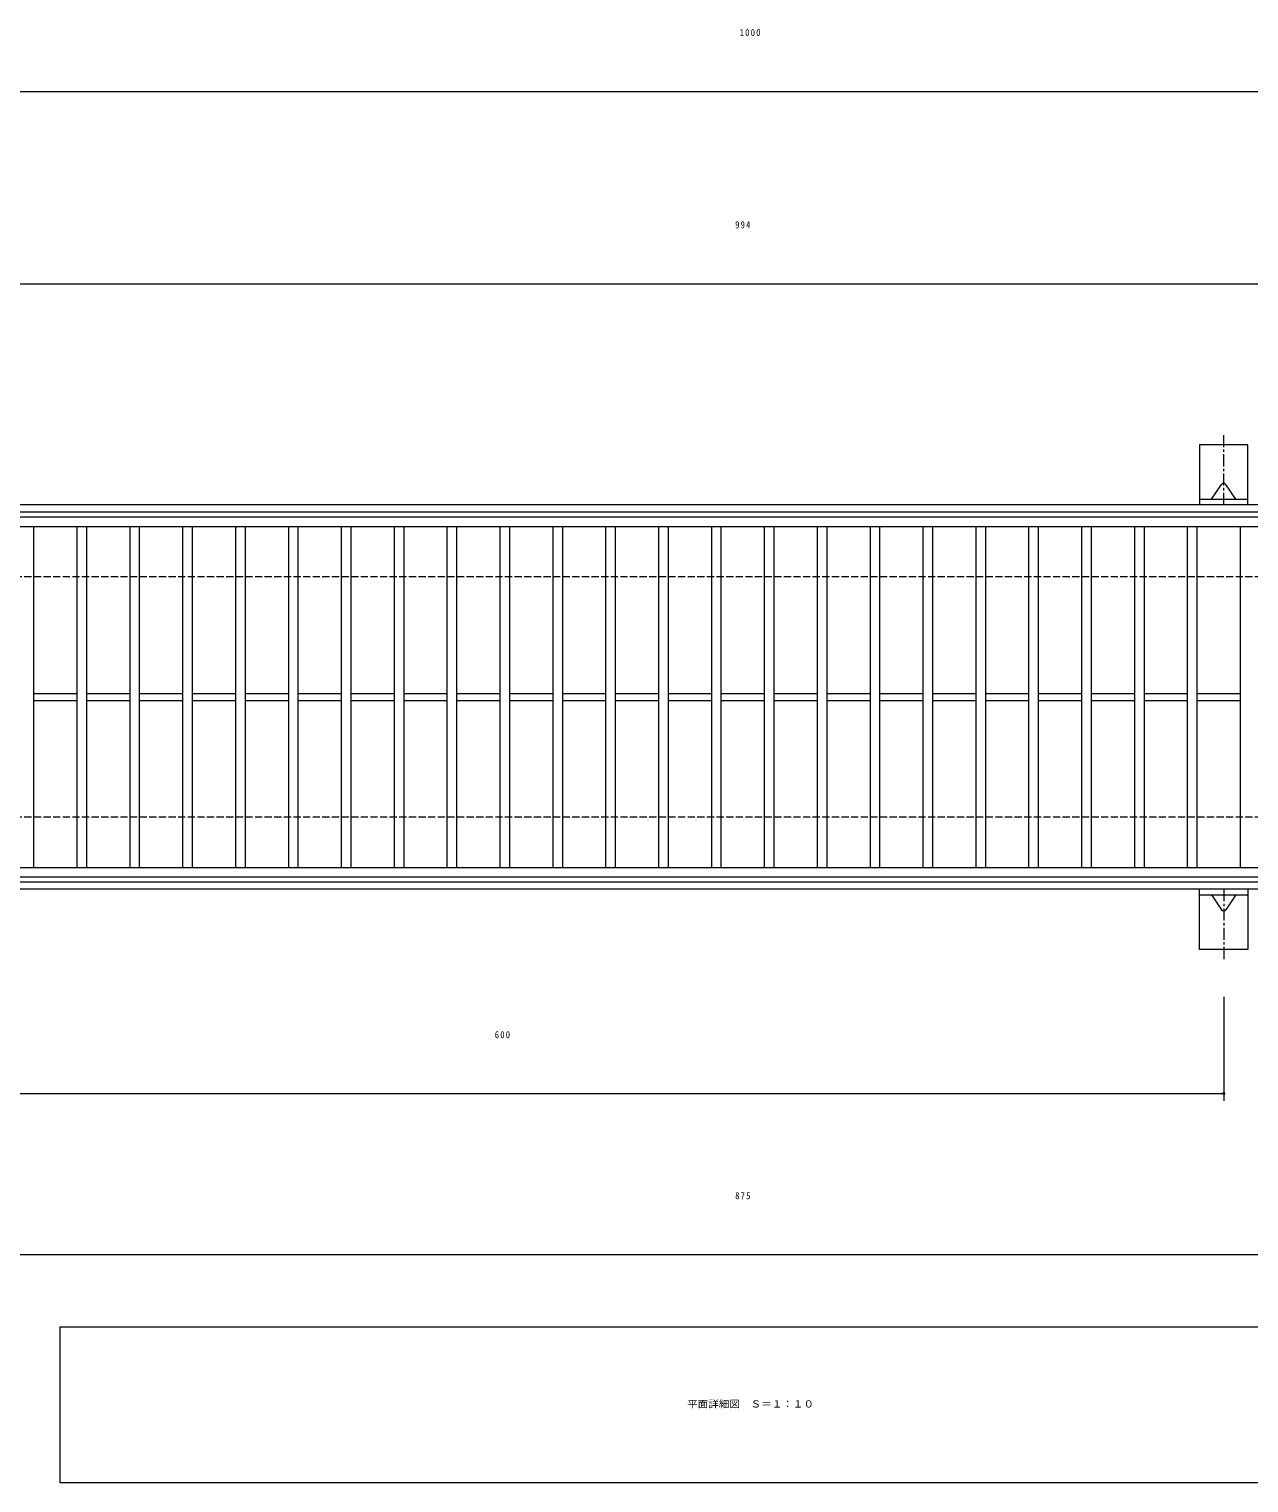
# Model space of a CAD drawing. Units: millimetres on the paper. Extents: x -28453 to 176, y -9817 to 9654.
# Drawn here: x -19374 to -18866, y 9049 to 9654 of the extents above; entities that cross this region are included whole.
import ezdxf
from ezdxf.enums import TextEntityAlignment as Align

# ---------------------------------------------------------------- set-up
doc = ezdxf.new("R2010")
doc.units = ezdxf.units.MM
doc.header["$PDMODE"] = 32
doc.header["$PDSIZE"] = 0.8
doc.linetypes.add('CHAIN1', pattern=[8, 5, -1, 1, -1])
doc.linetypes.add('DASHED3', pattern=[4, 3, -1])
for name, color, linetype, lineweight in [('C-1', 2, 'Continuous', 9), ('C-2', 3, 'Continuous', 9), ('C-4', 7, 'Continuous', 9), ('C-5', 3, 'Continuous', 9), ('C-A', 3, 'Continuous', 9)]:
    doc.layers.add(name, color=color, linetype=linetype, lineweight=lineweight)
doc.styles.add('ＭＳ ゴシック', font='')
doc.styles.get('ＭＳ ゴシック').set_extended_font_data('MS Gothic')

msp = doc.modelspace()

# ---------------------------------------------------------------- linework, layer by layer
at = {"layer": 'C-1'}
for p, q in [((-18428.835, 9455.686), (-19724.835, 9455.686)), ((-18428.835, 9452.686), (-19724.835, 9452.686)), ((-18428.835, 9298.686), (-19724.835, 9298.686)), ((-18428.835, 9295.686), (-19724.835, 9295.686))]:
    msp.add_line(p, q, dxfattribs=at)
at = {"layer": 'C-1', "linetype": 'DASHED3'}
for p, q in [((-18428.835, 9425.686), (-19724.835, 9425.686)), ((-18428.835, 9325.687), (-19724.835, 9325.686))]:
    msp.add_line(p, q, dxfattribs=at)
at = {"layer": 'C-2'}
for p, q in [((-19573.835, 9446.686), (-18579.835, 9446.686)), ((-19371.835, 9304.686), (-19371.835, 9446.686)), ((-19353.835, 9304.686), (-19353.835, 9446.686)), ((-19349.835, 9304.686), (-19349.835, 9446.686)), ((-19331.835, 9304.686), (-19331.835, 9446.686)), ((-19327.835, 9304.686), (-19327.835, 9446.686)), ((-19309.835, 9304.686), (-19309.835, 9446.686)), ((-19305.835, 9304.686), (-19305.835, 9446.686)), ((-19287.835, 9304.686), (-19287.835, 9446.686)), ((-19283.835, 9304.686), (-19283.835, 9446.686)), ((-19265.835, 9304.686), (-19265.835, 9446.686)), ((-19261.835, 9304.686), (-19261.835, 9446.686)), ((-19243.835, 9304.686), (-19243.835, 9446.686)), ((-19239.835, 9304.686), (-19239.835, 9446.686)), ((-19221.835, 9304.686), (-19221.835, 9446.686)), ((-19217.835, 9304.686), (-19217.835, 9446.686)), ((-19199.835, 9304.686), (-19199.835, 9446.686)), ((-19195.835, 9304.686), (-19195.835, 9446.686)), ((-19177.835, 9304.686), (-19177.835, 9446.686)), ((-19173.835, 9304.686), (-19173.835, 9446.686)), ((-19155.835, 9304.686), (-19155.835, 9446.686)), ((-19151.835, 9304.686), (-19151.835, 9446.686)), ((-19133.835, 9304.686), (-19133.835, 9446.686)), ((-19129.835, 9304.686), (-19129.835, 9446.686)), ((-19111.835, 9304.686), (-19111.835, 9446.686)), ((-19107.835, 9304.686), (-19107.835, 9446.686)), ((-19089.835, 9304.686), (-19089.835, 9446.686)), ((-19085.835, 9304.686), (-19085.835, 9446.686)), ((-19067.835, 9304.686), (-19067.835, 9446.686)), ((-19063.835, 9304.686), (-19063.835, 9446.686)), ((-19045.835, 9304.686), (-19045.835, 9446.686)), ((-19041.835, 9304.686), (-19041.835, 9446.686)), ((-19023.835, 9304.686), (-19023.835, 9446.686)), ((-19019.835, 9304.686), (-19019.835, 9446.686)), ((-19001.835, 9304.686), (-19001.835, 9446.686)), ((-18997.836, 9304.686), (-18997.836, 9446.686)), ((-18979.835, 9304.686), (-18979.835, 9446.686)), ((-18975.835, 9304.686), (-18975.835, 9446.686)), ((-18957.835, 9304.686), (-18957.835, 9446.686)), ((-18953.835, 9304.686), (-18953.835, 9446.686)), ((-18935.835, 9304.686), (-18935.835, 9446.686)), ((-18931.835, 9304.686), (-18931.835, 9446.686)), ((-18913.835, 9304.686), (-18913.835, 9446.686)), ((-18909.835, 9304.686), (-18909.835, 9446.686)), ((-18891.835, 9304.686), (-18891.835, 9446.686)), ((-18887.835, 9304.686), (-18887.835, 9446.686)), ((-18869.835, 9304.686), (-18869.835, 9446.686)), ((-19371.835, 9377.186), (-19353.835, 9377.186)), ((-19349.835, 9377.186), (-19331.835, 9377.186)), ((-19327.835, 9377.186), (-19309.835, 9377.186)), ((-19305.835, 9377.186), (-19287.835, 9377.186)), ((-19283.835, 9377.186), (-19265.835, 9377.186)), ((-19261.835, 9377.186), (-19243.835, 9377.186)), ((-19239.835, 9377.186), (-19221.835, 9377.186)), ((-19217.835, 9377.186), (-19199.835, 9377.186)), ((-19195.835, 9377.186), (-19177.835, 9377.186)), ((-19173.835, 9377.186), (-19155.835, 9377.186)), ((-19151.835, 9377.186), (-19133.835, 9377.186)), ((-19129.835, 9377.186), (-19111.835, 9377.186)), ((-19107.836, 9377.186), (-19089.835, 9377.186)), ((-19085.835, 9377.186), (-19067.835, 9377.186)), ((-19063.835, 9377.186), (-19045.835, 9377.186)), ((-19041.835, 9377.186), (-19023.835, 9377.186)), ((-19019.835, 9377.186), (-19001.835, 9377.186)), ((-18997.836, 9377.186), (-18979.835, 9377.186)), ((-18975.835, 9377.186), (-18957.835, 9377.186)), ((-18953.835, 9377.186), (-18935.835, 9377.186)), ((-18931.836, 9377.186), (-18913.835, 9377.186)), ((-18909.836, 9377.186), (-18891.835, 9377.186)), ((-18887.835, 9377.186), (-18869.835, 9377.186)), ((-19371.835, 9374.186), (-19353.835, 9374.186)), ((-19349.835, 9374.186), (-19331.835, 9374.186)), ((-19327.835, 9374.186), (-19309.835, 9374.186)), ((-19305.835, 9374.186), (-19287.835, 9374.186)), ((-19283.835, 9374.186), (-19265.835, 9374.186)), ((-19261.835, 9374.186), (-19243.835, 9374.186)), ((-19239.835, 9374.186), (-19221.835, 9374.186)), ((-19217.835, 9374.186), (-19199.835, 9374.186)), ((-19195.835, 9374.186), (-19177.835, 9374.186)), ((-19173.835, 9374.186), (-19155.835, 9374.186)), ((-19151.835, 9374.186), (-19133.835, 9374.186)), ((-19129.835, 9374.186), (-19111.835, 9374.186)), ((-19107.836, 9374.186), (-19089.835, 9374.186)), ((-19085.835, 9374.186), (-19067.835, 9374.186)), ((-19063.835, 9374.186), (-19045.835, 9374.186)), ((-19041.835, 9374.186), (-19023.835, 9374.186)), ((-19019.835, 9374.186), (-19001.835, 9374.186)), ((-18997.836, 9374.186), (-18979.835, 9374.186)), ((-18975.835, 9374.186), (-18957.835, 9374.186)), ((-18953.835, 9374.186), (-18935.835, 9374.186)), ((-18931.836, 9374.186), (-18913.835, 9374.186)), ((-18909.836, 9374.186), (-18891.835, 9374.186)), ((-18887.835, 9374.186), (-18869.835, 9374.186)), ((-18579.835, 9304.686), (-19573.835, 9304.686)), ((-18579.835, 9300.686), (-19573.835, 9300.686))]:
    msp.add_line(p, q, dxfattribs=at)
msp.add_lwpolyline([(-19573.835, 9300.686), (-19573.835, 9450.686), (-18579.835, 9450.686)], dxfattribs=at)
at = {"layer": 'C-4'}
for p, q in [((-19724.835, 9627.686), (-18428.835, 9627.686)), ((-19724.835, 9547.686), (-18428.835, 9547.686)), ((-18876.835, 9250.966), (-18876.835, 9207.685)), ((-19476.835, 9210.685), (-18876.835, 9210.685)), ((-19724.835, 9143.686), (-18428.835, 9143.686))]:
    msp.add_line(p, q, dxfattribs=at)
msp.add_point((-18876.835, 9210.685), dxfattribs=at)
at = {"layer": 'C-5', "color": 7}
msp.add_lwpolyline([(-19360.835, 9048.686), (-19360.835, 9113.686), (-18785.836, 9113.686), (-18785.836, 9048.686)], close=True, dxfattribs=at)
at = {"layer": 'C-A'}
for p, q in [((-18886.835, 9480.685), (-18886.835, 9455.685)), ((-18881.835, 9457.985), (-18877.71, 9464.181)), ((-18871.835, 9457.985), (-18875.959, 9464.181)), ((-18886.835, 9457.985), (-18866.835, 9457.985)), ((-18886.835, 9270.685), (-18886.835, 9295.685)), ((-18886.835, 9293.386), (-18866.835, 9293.386)), ((-18881.835, 9293.386), (-18877.71, 9287.189)), ((-18871.835, 9293.386), (-18875.959, 9287.189))]:
    msp.add_line(p, q, dxfattribs=at)
at = {"layer": 'C-A', "linetype": 'CHAIN1'}
for p, q in [((-18876.835, 9455.685), (-18876.835, 9485.404)), ((-18876.835, 9295.685), (-18876.835, 9265.966))]:
    msp.add_line(p, q, dxfattribs=at)
at = {"layer": 'C-A'}
for points in [[(-18866.835, 9455.685), (-18866.835, 9480.685), (-18886.835, 9480.685)], [(-18866.835, 9295.685), (-18866.835, 9270.685), (-18886.835, 9270.685)]]:
    msp.add_lwpolyline(points, dxfattribs=at)
for centre, start, end in [((-18876.835, 9463.699), 28.86209, 151.13791), ((-18876.835, 9287.672), 208.86209, 331.13791)]:
    msp.add_arc(centre, 1, start, end, dxfattribs=at)

# ---------------------------------------------------------------- texts
at = {"layer": 'C-4', "color": 2, "char_height": 2.933, "attachment_point": 7, "style": 'ＭＳ ゴシック'}
for s, insert in [('\\T1.28;\\W0.9;1000', (-19078.21, 9650.685)), ('\\T1.27;\\W0.9;994', (-19080.085, 9570.686)), ('\\T1.27;\\W0.9;600', (-19180.085, 9233.685)), ('\\T1.27;\\W0.9;875', (-19080.085, 9166.686))]:
    msp.add_mtext(s, dxfattribs=dict(at, insert=insert))
at = {"layer": 'C-5', "color": 2, "style": 'ＭＳ ゴシック', "width": 1.1}
msp.add_text('平面詳細図\u3000Ｓ＝１：１０', height=2.933, dxfattribs=at).set_placement((-19100.085, 9079.186), align=Align.BOTTOM_LEFT)

doc.saveas('drawing.dxf')
